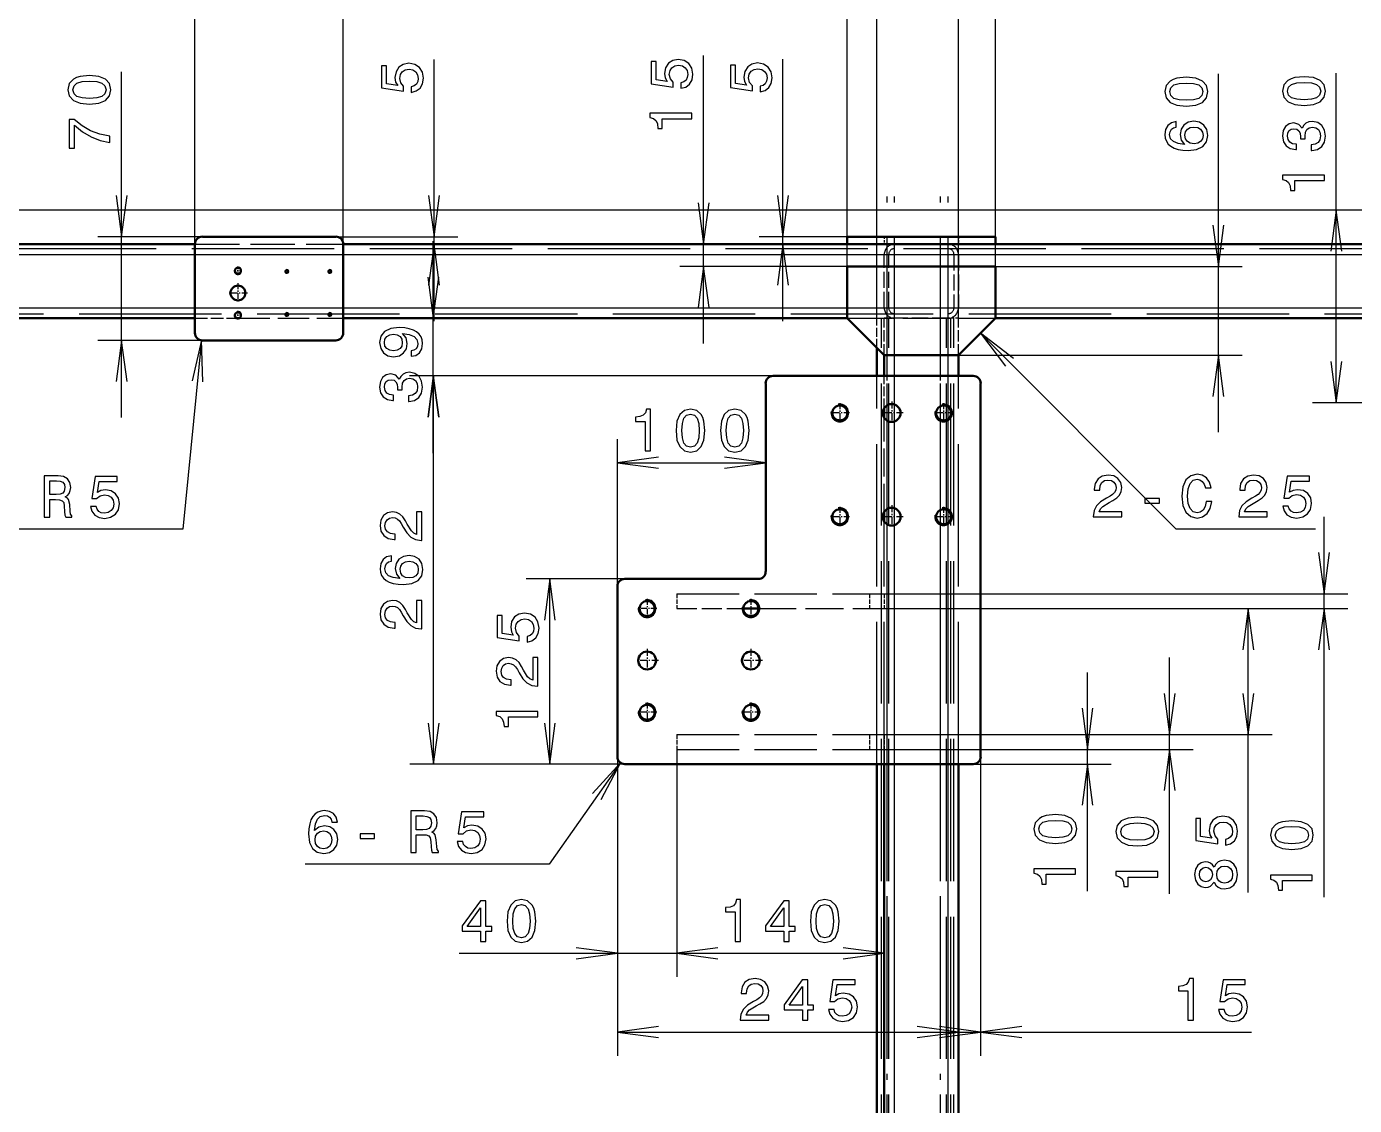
# Model space of a CAD drawing. Extents: x 0 to 1189, y 0 to 841.
# Drawn here: x 325.8 to 437.8, y 630.6 to 721.6 of the extents above; entities that cross this region are included whole.
import ezdxf

# ---------------------------------------------------------------- set-up
doc = ezdxf.new("R2010")
doc.units = 0
doc.linetypes.add('DASHDOT', pattern=[18.5, 12, -3, 0.5, -3])
doc.linetypes.add('DASHED', pattern=[15, 12, -3])

msp = doc.modelspace()

# ---------------------------------------------------------------- linework, layer by layer
at = {"color": 7, "lineweight": 25}
for p, q in [((340.04, 703.22), (340.04, 735)), ((352.54, 703.22), (352.54, 735)), ((352.54, 703.22), (352.54, 735)), ((395.04, 701.34), (395.04, 735)), ((397.54, 696.97), (397.54, 735)), ((404.42, 696.97), (404.42, 735.12)), ((407.54, 701.34), (407.54, 735)), ((360.21, 696.72), (360.21, 718.79)), ((382.93, 694.84), (382.93, 719.13)), ((389.62, 696.72), (389.62, 718.83)), ((333.86, 688.59), (333.86, 717.76)), ((436.27, 689.84), (436.27, 717.65)), ((426.34, 687.34), (426.34, 717.59)), ((449.42, 706.09), (80.84, 706.09)), ((449.42, 706.09), (434.27, 706.09)), ((340.67, 703.84), (331.86, 703.84)), ((351.92, 703.84), (362.21, 703.84)), ((360.14, 685.59), (360.14, 703.47)), ((395.04, 703.84), (387.62, 703.84)), ((395.04, 703.22), (387.62, 703.22)), ((324.42, 702.34), (340.04, 702.34)), ((352.54, 702.34), (448.79, 702.34)), ((395.04, 701.34), (380.93, 701.34)), ((407.54, 701.34), (428.34, 701.34)), ((324.42, 697.84), (340.04, 697.84)), ((352.54, 697.84), (395.04, 697.84)), ((407.54, 697.84), (448.79, 697.84)), ((406.27, 695.7), (422.76, 679.21)), ((340.67, 695.09), (331.86, 695.09)), ((340.61, 695.1), (339.02, 679.18)), ((399.04, 692.09), (399.04, 693.84)), ((403.54, 692.09), (403.54, 693.84)), ((404.42, 693.84), (428.34, 693.84)), ((388.79, 692.09), (358.14, 692.09)), ((388.79, 692.09), (358.17, 692.09)), ((360.17, 659.34), (360.17, 692.09)), ((399.04, 688.26), (399.04, 689.68)), ((449.42, 689.84), (434.27, 689.84)), ((403.54, 688.46), (403.54, 689.48)), ((375.67, 674.34), (375.67, 686.77)), ((375.67, 684.77), (388.17, 684.77)), ((399.04, 679.51), (399.04, 680.93)), ((403.54, 679.71), (403.54, 680.73)), ((435.24, 648.11), (435.24, 680.22)), ((339.02, 679.18), (318.42, 679.18)), ((422.76, 679.21), (434.53, 679.21)), ((376.29, 674.97), (367.96, 674.97)), ((369.96, 659.34), (369.96, 674.97)), ((398.17, 673.72), (437.24, 673.72)), ((398.17, 672.47), (430.86, 672.47)), ((398.17, 672.47), (437.24, 672.47)), ((428.86, 648.51), (428.86, 672.47)), ((422.22, 648.4), (422.22, 668.34)), ((415.3, 648.62), (415.3, 667.09)), ((398.17, 661.84), (424.22, 661.84)), ((398.17, 661.84), (430.86, 661.84)), ((380.67, 660.59), (380.67, 641.39)), ((380.67, 660.59), (380.67, 641.39)), ((398.17, 660.59), (398.17, 641.39)), ((398.17, 660.59), (417.3, 660.59)), ((398.17, 660.59), (424.22, 660.59)), ((375.93, 659.46), (369.92, 650.9)), ((375.67, 659.97), (375.67, 634.74)), ((375.67, 659.97), (375.67, 641.39)), ((406.29, 659.97), (406.29, 634.74)), ((406.29, 659.97), (406.29, 634.74)), ((376.29, 659.34), (358.17, 659.34)), ((376.29, 659.34), (367.96, 659.34)), ((399.04, 600.34), (399.04, 659.34)), ((403.54, 600.34), (403.54, 659.34)), ((405.67, 659.34), (417.3, 659.34)), ((369.92, 650.9), (349.33, 650.9)), ((362.32, 643.39), (387.17, 643.39)), ((380.67, 643.39), (398.17, 643.39)), ((375.67, 636.74), (406.29, 636.74)), ((397.92, 636.74), (429.12, 636.74))]:
    msp.add_line(p, q, dxfattribs=at)
at = {"color": 7, "linetype": 'DASHDOT', "lineweight": 25}
for p, q in [((398.42, 562.22), (398.42, 709.22)), ((399.04, 562.22), (399.04, 709.22)), ((402.92, 562.22), (402.92, 709.22)), ((403.54, 562.22), (403.54, 709.22)), ((132.92, 702.34), (810.92, 702.34)), ((139.37, 697.84), (804.47, 697.84))]:
    msp.add_line(p, q, dxfattribs=at)
at = {"color": 7, "lineweight": 50}
for p, q in [((324.42, 703.22), (340.04, 703.22)), ((340.04, 703.22), (340.04, 695.72)), ((351.92, 703.84), (340.67, 703.84)), ((352.54, 703.22), (448.79, 703.22)), ((352.54, 695.72), (352.54, 703.22)), ((395.04, 703.84), (395.04, 703.22)), ((407.54, 703.84), (395.04, 703.84)), ((407.54, 703.22), (395.04, 703.22)), ((407.54, 703.84), (407.54, 703.22)), ((407.54, 701.34), (395.04, 701.34)), ((395.04, 701.34), (395.04, 696.97)), ((407.54, 696.97), (407.54, 701.34)), ((324.42, 696.97), (340.04, 696.97)), ((343.6, 696.97), (343.73, 696.97)), ((352.54, 696.97), (395.04, 696.97)), ((395.04, 696.97), (398.17, 693.84)), ((404.42, 693.84), (407.54, 696.97)), ((407.54, 696.97), (448.79, 696.97)), ((340.67, 695.09), (351.92, 695.09)), ((397.54, 692.09), (397.54, 694.47)), ((398.17, 692.09), (398.17, 693.84)), ((398.17, 693.84), (404.42, 693.84)), ((404.42, 692.09), (404.42, 693.84)), ((405.67, 692.09), (388.79, 692.09)), ((388.17, 691.47), (388.17, 675.59)), ((406.29, 659.97), (406.29, 691.47)), ((398.17, 688.55), (398.17, 689.38)), ((398.17, 679.8), (398.17, 680.63)), ((375.67, 674.34), (375.67, 659.97)), ((387.54, 674.97), (376.29, 674.97)), ((386.29, 672.47), (387.55, 672.47)), ((376.29, 659.34), (405.67, 659.34)), ((397.54, 600.34), (397.54, 659.34)), ((398.17, 600.34), (398.17, 659.34)), ((404.42, 600.34), (404.42, 659.34))]:
    msp.add_line(p, q, dxfattribs=at)
at = {"color": 7, "linetype": 'DASHED', "lineweight": 25, "ltscale": 0.3125}
for p, q in [((340.04, 703.22), (352.54, 703.22)), ((340.04, 702.34), (352.54, 702.34)), ((340.04, 697.84), (352.54, 697.84)), ((395.04, 697.84), (407.54, 697.84)), ((395.04, 696.97), (407.54, 696.97))]:
    msp.add_line(p, q, dxfattribs=at)
at = {"color": 7, "linetype": 'DASHED', "lineweight": 25, "ltscale": 0.015625}
for p, q in [((398.17, 703.84), (398.17, 703.22)), ((398.17, 703.84), (398.17, 703.22)), ((404.42, 703.84), (404.42, 703.22)), ((404.42, 703.84), (404.42, 703.22))]:
    msp.add_line(p, q, dxfattribs=at)
at = {"color": 7, "linetype": 'DASHED', "lineweight": 25}
for p, q in [((189.79, 702.84), (754.04, 702.84)), ((190.29, 702.34), (753.54, 702.34)), ((190.29, 702.34), (753.54, 702.34)), ((190.29, 702.34), (753.54, 702.34)), ((194.79, 697.84), (749.04, 697.84)), ((194.79, 697.84), (749.04, 697.84)), ((194.79, 697.84), (749.04, 697.84)), ((195.29, 697.34), (748.54, 697.34)), ((397.92, 574.47), (397.92, 696.97)), ((398.42, 574.47), (398.42, 696.97)), ((398.42, 574.47), (398.42, 696.97)), ((398.42, 574.47), (398.42, 696.97)), ((398.42, 574.47), (398.42, 696.97)), ((398.54, 574.47), (398.54, 696.97)), ((399.04, 574.47), (399.04, 696.97)), ((399.04, 574.47), (399.04, 696.97)), ((399.04, 574.47), (399.04, 696.97)), ((402.92, 574.47), (402.92, 696.97)), ((402.92, 574.47), (402.92, 696.97)), ((402.92, 574.47), (402.92, 696.97)), ((402.92, 574.47), (402.92, 696.97)), ((403.42, 574.47), (403.42, 696.97)), ((403.54, 574.47), (403.54, 696.97)), ((403.54, 574.47), (403.54, 696.97)), ((403.54, 574.47), (403.54, 696.97)), ((403.79, 574.47), (403.79, 696.97)), ((404.04, 574.47), (404.04, 696.97)), ((397.54, 659.34), (397.54, 692.09)), ((404.42, 659.34), (404.42, 692.09)), ((398.17, 659.34), (398.17, 679.8)), ((403.54, 659.34), (403.54, 679.71)), ((399.04, 659.34), (399.04, 679.51))]:
    msp.add_line(p, q, dxfattribs=at)
at = {"color": 7, "linetype": 'DASHED', "lineweight": 25, "ltscale": 0.1125}
for p, q in [((398.17, 697.84), (398.17, 702.34)), ((398.54, 697.84), (398.54, 702.34)), ((404.04, 702.34), (404.04, 697.84)), ((404.42, 702.34), (404.42, 697.84)), ((403.54, 696.97), (399.04, 696.97))]:
    msp.add_line(p, q, dxfattribs=at)
at = {"color": 7, "linetype": 'DASHDOT', "lineweight": 25, "ltscale": 0.016794}
for p, q in [((344, 700.97), (343.33, 700.97)), ((343.67, 701.31), (343.67, 700.63)), ((343.67, 697.56), (343.67, 696.88)), ((344, 697.22), (343.33, 697.22))]:
    msp.add_line(p, q, dxfattribs=at)
at = {"color": 7, "linetype": 'DASHDOT', "lineweight": 25, "ltscale": 0.008179}
for p, q in [((347.96, 700.91), (347.63, 700.91)), ((347.79, 701.07), (347.79, 700.74)), ((351.58, 700.91), (351.25, 700.91)), ((351.42, 701.07), (351.42, 700.74)), ((347.96, 697.28), (347.63, 697.28)), ((347.79, 697.45), (347.79, 697.12)), ((351.58, 697.28), (351.25, 697.28)), ((351.42, 697.45), (351.42, 697.12))]:
    msp.add_line(p, q, dxfattribs=at)
at = {"color": 7, "linetype": 'DASHDOT', "lineweight": 25, "ltscale": 0.040625}
for p, q in [((343.67, 699.91), (343.67, 698.28)), ((344.48, 699.09), (342.86, 699.09))]:
    msp.add_line(p, q, dxfattribs=at)
at = {"color": 7, "linetype": 'DASHED', "lineweight": 25, "ltscale": 0.088994}
msp.add_line((340.04, 696.97), (343.6, 696.97), dxfattribs=at)
at = {"color": 7, "linetype": 'DASHED', "lineweight": 25, "ltscale": 0.220244}
msp.add_line((343.73, 696.97), (352.54, 696.97), dxfattribs=at)
at = {"color": 7, "linetype": 'DASHED', "lineweight": 25, "ltscale": 0.062502}
msp.add_line((397.54, 694.47), (397.54, 696.97), dxfattribs=at)
at = {"color": 7, "linetype": 'DASHED', "lineweight": 25, "ltscale": 0.078125}
for p, q in [((398.17, 693.84), (398.17, 696.97)), ((399.04, 693.84), (399.04, 696.97)), ((403.54, 693.84), (403.54, 696.97)), ((404.42, 693.84), (404.42, 696.97))]:
    msp.add_line(p, q, dxfattribs=at)
at = {"color": 7, "linetype": 'DASHED', "lineweight": 25, "ltscale": 0.021875}
for p, q in [((399.04, 696.97), (398.17, 696.97)), ((404.42, 696.97), (403.54, 696.97))]:
    msp.add_line(p, q, dxfattribs=at)
at = {"color": 7, "linetype": 'DASHED', "lineweight": 25, "ltscale": 0.067761}
msp.add_line((398.17, 689.38), (398.17, 692.09), dxfattribs=at)
at = {"color": 7, "linetype": 'DASHED', "lineweight": 25, "ltscale": 0.060448}
msp.add_line((399.04, 689.68), (399.04, 692.09), dxfattribs=at)
at = {"color": 7, "linetype": 'DASHED', "lineweight": 25, "ltscale": 0.065419}
msp.add_line((403.54, 689.48), (403.54, 692.09), dxfattribs=at)
at = {"color": 7, "linetype": 'DASHDOT', "lineweight": 25, "ltscale": 0.041055}
for p, q in [((394.42, 689.79), (394.42, 688.15)), ((403.17, 689.79), (403.17, 688.15)), ((395.24, 688.97), (393.6, 688.97)), ((403.99, 688.97), (402.35, 688.97)), ((394.42, 681.04), (394.42, 679.4)), ((403.17, 681.04), (403.17, 679.4)), ((395.24, 680.22), (393.6, 680.22)), ((403.99, 680.22), (402.35, 680.22)), ((378.17, 673.29), (378.17, 671.65)), ((386.92, 673.29), (386.92, 671.65)), ((378.99, 672.47), (377.35, 672.47)), ((387.74, 672.47), (386.1, 672.47)), ((378.17, 664.54), (378.17, 662.9)), ((386.92, 664.54), (386.92, 662.9)), ((378.99, 663.72), (377.35, 663.72)), ((387.74, 663.72), (386.1, 663.72))]:
    msp.add_line(p, q, dxfattribs=at)
at = {"color": 7, "linetype": 'DASHDOT', "lineweight": 25, "ltscale": 0.048749}
for p, q in [((398.79, 689.94), (398.79, 687.99)), ((399.77, 688.97), (397.82, 688.97)), ((398.79, 681.19), (398.79, 679.24)), ((399.77, 680.22), (397.82, 680.22)), ((378.17, 669.07), (378.17, 667.12)), ((386.92, 669.07), (386.92, 667.12)), ((379.14, 668.09), (377.19, 668.09)), ((387.89, 668.09), (385.94, 668.09))]:
    msp.add_line(p, q, dxfattribs=at)
at = {"color": 7, "linetype": 'DASHED', "lineweight": 25, "ltscale": 0.198022}
msp.add_line((398.17, 680.63), (398.17, 688.55), dxfattribs=at)
at = {"color": 7, "linetype": 'DASHED', "lineweight": 25, "ltscale": 0.183394}
msp.add_line((399.04, 680.93), (399.04, 688.26), dxfattribs=at)
at = {"color": 7, "linetype": 'DASHED', "lineweight": 25, "ltscale": 0.193336}
msp.add_line((403.54, 680.73), (403.54, 688.46), dxfattribs=at)
at = {"color": 7, "linetype": 'DASHED', "lineweight": 25, "ltscale": 0.03125}
for p, q in [((380.67, 673.72), (380.67, 672.47)), ((396.92, 673.72), (396.92, 672.47)), ((398.17, 673.72), (398.17, 672.47)), ((380.67, 661.84), (380.67, 660.59)), ((396.92, 661.84), (396.92, 660.59)), ((398.17, 661.84), (398.17, 660.59))]:
    msp.add_line(p, q, dxfattribs=at)
at = {"color": 7, "linetype": 'DASHED', "lineweight": 25, "ltscale": 0.4375}
for p, q in [((380.67, 673.72), (398.17, 673.72)), ((380.67, 661.84), (398.17, 661.84)), ((380.67, 660.59), (398.17, 660.59))]:
    msp.add_line(p, q, dxfattribs=at)
at = {"color": 7, "linetype": 'DASHED', "lineweight": 25, "ltscale": 0.140459}
msp.add_line((380.67, 672.47), (386.29, 672.47), dxfattribs=at)
at = {"color": 7, "linetype": 'DASHED', "lineweight": 25, "ltscale": 0.265459}
msp.add_line((387.55, 672.47), (398.17, 672.47), dxfattribs=at)
at = {"color": 7, "lineweight": 25}
for points in [[(381.02, 716.36), (381.43, 716.47), (381.75, 716.72), (381.96, 717.08), (382.03, 717.55), (381.94, 718.06), (381.69, 718.46), (381.3, 718.71), (380.8, 718.8), (380.33, 718.72), (379.96, 718.48), (379.72, 718.1), (379.64, 717.61), (379.7, 717.23), (379.86, 716.94), (378.92, 717.08), (378.92, 718.61), (378.51, 718.61), (378.51, 716.74), (380.36, 716.46), (380.36, 716.87), (380.13, 717.16), (380.04, 717.53), (380.1, 717.86), (380.26, 718.1), (380.5, 718.26), (380.82, 718.32), (381.14, 718.26), (381.39, 718.1), (381.54, 717.85), (381.6, 717.53), (381.56, 717.27), (381.45, 717.06), (381.27, 716.91), (381.02, 716.83)], [(358.29, 716.02), (358.71, 716.14), (359.03, 716.38), (359.23, 716.75), (359.31, 717.21), (359.22, 717.72), (358.97, 718.12), (358.58, 718.37), (358.07, 718.47), (357.6, 718.38), (357.23, 718.14), (357, 717.76), (356.91, 717.27), (356.97, 716.89), (357.14, 716.6), (356.2, 716.74), (356.2, 718.27), (355.78, 718.27), (355.78, 716.4), (357.64, 716.13), (357.64, 716.53), (357.4, 716.82), (357.32, 717.19), (357.37, 717.52), (357.53, 717.76), (357.78, 717.92), (358.1, 717.98), (358.41, 717.92), (358.66, 717.76), (358.82, 717.51), (358.87, 717.19), (358.84, 716.93), (358.72, 716.72), (358.54, 716.57), (358.29, 716.49)], [(387.71, 716.06), (388.12, 716.17), (388.44, 716.42), (388.64, 716.78), (388.72, 717.24), (388.63, 717.75), (388.38, 718.15), (387.99, 718.4), (387.48, 718.5), (387.01, 718.41), (386.65, 718.17), (386.41, 717.79), (386.32, 717.3), (386.38, 716.93), (386.55, 716.63), (385.61, 716.77), (385.61, 718.31), (385.19, 718.31), (385.19, 716.44), (387.05, 716.16), (387.05, 716.56), (386.81, 716.86), (386.73, 717.23), (386.78, 717.55), (386.94, 717.8), (387.19, 717.95), (387.51, 718.01), (387.83, 717.95), (388.07, 717.79), (388.23, 717.55), (388.29, 717.23), (388.25, 716.96), (388.13, 716.75), (387.95, 716.6), (387.71, 716.53)], [(331.15, 715.02), (331.95, 715.1), (332.51, 715.34), (332.85, 715.72), (332.96, 716.24), (332.85, 716.76), (332.51, 717.14), (331.95, 717.37), (331.15, 717.45), (330.37, 717.37), (330.05, 717.27), (329.8, 717.14), (329.45, 716.76), (329.34, 716.24), (329.45, 715.72), (329.8, 715.34), (330.37, 715.1)], [(331.15, 715.51), (330.54, 715.55), (330.1, 715.68), (329.85, 715.9), (329.76, 716.24), (329.85, 716.57), (330.1, 716.8), (330.54, 716.93), (331.15, 716.97), (331.77, 716.93), (332.21, 716.8), (332.46, 716.57), (332.55, 716.24), (332.46, 715.9), (332.21, 715.68), (331.77, 715.55)], [(423.63, 714.86), (424.42, 714.94), (424.99, 715.17), (425.33, 715.55), (425.44, 716.08), (425.33, 716.6), (424.99, 716.97), (424.42, 717.21), (423.63, 717.29), (422.84, 717.21), (422.53, 717.11), (422.27, 716.97), (421.93, 716.6), (421.81, 716.08), (421.93, 715.55), (422.28, 715.17), (422.84, 714.94)], [(423.63, 715.35), (423.02, 715.39), (422.58, 715.51), (422.32, 715.74), (422.23, 716.08), (422.32, 716.41), (422.58, 716.64), (423.02, 716.76), (423.63, 716.8), (424.25, 716.76), (424.68, 716.64), (424.94, 716.41), (425.03, 716.08), (424.94, 715.74), (424.68, 715.51), (424.25, 715.39)], [(433.56, 714.91), (434.35, 714.99), (434.92, 715.23), (435.26, 715.6), (435.37, 716.13), (435.26, 716.65), (434.92, 717.03), (434.35, 717.26), (433.56, 717.34), (432.77, 717.26), (432.46, 717.16), (432.2, 717.03), (431.86, 716.65), (431.75, 716.13), (431.86, 715.6), (432.21, 715.23), (432.77, 714.99)], [(433.56, 715.4), (432.95, 715.44), (432.51, 715.56), (432.26, 715.79), (432.16, 716.13), (432.26, 716.46), (432.51, 716.69), (432.95, 716.82), (433.56, 716.86), (434.18, 716.82), (434.62, 716.69), (434.87, 716.46), (434.96, 716.13), (434.87, 715.79), (434.62, 715.56), (434.18, 715.44)], [(332.86, 711.8), (332.86, 712.31), (332.03, 712.48), (331.25, 712.77), (330.53, 713.19), (329.86, 713.72), (329.44, 713.72), (329.44, 711.32), (329.9, 711.32), (329.9, 713.24), (330.58, 712.69), (331.29, 712.27), (332.05, 711.97)], [(381.93, 713.79), (381.93, 714.25), (378.41, 714.25), (378.41, 713.9), (378.71, 713.81), (378.92, 713.63), (379.04, 713.35), (379.08, 712.97), (379.44, 712.97), (379.44, 713.79)], [(422.78, 713.55), (422.37, 713.46), (422.07, 713.23), (421.88, 712.89), (421.81, 712.45), (421.85, 712.15), (421.95, 711.89), (422.1, 711.66), (422.32, 711.47), (422.6, 711.32), (422.94, 711.21), (423.34, 711.14), (423.79, 711.12), (424.5, 711.2), (425.02, 711.45), (425.33, 711.85), (425.44, 712.39), (425.35, 712.88), (425.11, 713.25), (424.74, 713.5), (424.27, 713.58), (423.79, 713.5), (423.42, 713.26), (423.19, 712.91), (423.11, 712.46), (423.21, 711.98), (423.49, 711.62), (422.94, 711.7), (422.54, 711.86), (422.3, 712.11), (422.22, 712.45), (422.26, 712.7), (422.37, 712.9), (422.55, 713.02), (422.78, 713.09)], [(434.17, 711.12), (434.21, 711.12), (434.69, 711.2), (435.05, 711.44), (435.29, 711.81), (435.37, 712.31), (435.29, 712.83), (435.06, 713.23), (434.71, 713.48), (434.26, 713.57), (433.96, 713.53), (433.72, 713.42), (433.53, 713.24), (433.39, 712.99), (433.12, 713.32), (432.69, 713.44), (432.3, 713.36), (432, 713.14), (431.81, 712.79), (431.75, 712.31), (431.83, 711.85), (432.05, 711.51), (432.4, 711.28), (432.87, 711.2), (432.91, 711.2), (432.91, 711.65), (432.58, 711.69), (432.35, 711.82), (432.21, 712.04), (432.16, 712.33), (432.2, 712.6), (432.31, 712.79), (432.48, 712.9), (432.71, 712.95), (432.96, 712.9), (433.12, 712.78), (433.22, 712.57), (433.25, 712.28), (433.25, 712.09), (433.65, 712.09), (433.64, 712.33), (433.68, 712.65), (433.8, 712.89), (434, 713.03), (434.26, 713.08), (434.55, 713.02), (434.77, 712.88), (434.9, 712.65), (434.95, 712.34), (434.9, 712.02), (434.75, 711.79), (434.5, 711.64), (434.17, 711.59)], [(424.27, 713.09), (424.59, 713.04), (424.83, 712.9), (424.99, 712.67), (425.04, 712.39), (424.99, 712.09), (424.84, 711.86), (424.59, 711.72), (424.28, 711.67), (423.96, 711.72), (423.73, 711.86), (423.57, 712.09), (423.52, 712.41), (423.57, 712.68), (423.72, 712.9), (423.96, 713.04)], [(435.27, 708.57), (435.27, 709.03), (431.75, 709.03), (431.75, 708.68), (432.05, 708.59), (432.26, 708.41), (432.38, 708.13), (432.42, 707.75), (432.78, 707.75), (432.78, 708.57)], [(358.28, 693.75), (358.67, 693.82), (358.98, 694.04), (359.17, 694.38), (359.24, 694.84), (359.21, 695.13), (359.12, 695.4), (358.96, 695.63), (358.74, 695.82), (358.46, 695.97), (358.12, 696.08), (357.73, 696.15), (357.27, 696.17), (356.56, 696.09), (356.04, 695.84), (355.73, 695.45), (355.62, 694.91), (355.71, 694.41), (355.95, 694.04), (356.32, 693.8), (356.79, 693.72), (357.28, 693.8), (357.64, 694.04), (357.88, 694.39), (357.95, 694.84), (357.86, 695.31), (357.56, 695.67), (358.12, 695.59), (358.52, 695.43), (358.76, 695.18), (358.84, 694.84), (358.8, 694.58), (358.69, 694.39), (358.51, 694.26), (358.28, 694.21)], [(356.79, 694.21), (356.47, 694.26), (356.23, 694.4), (356.07, 694.62), (356.02, 694.91), (356.07, 695.21), (356.23, 695.43), (356.47, 695.57), (356.78, 695.63), (357.1, 695.57), (357.34, 695.43), (357.48, 695.2), (357.53, 694.89), (357.48, 694.62), (357.34, 694.4), (357.11, 694.26)], [(358.04, 689.95), (358.08, 689.95), (358.56, 690.03), (358.93, 690.27), (359.16, 690.64), (359.24, 691.14), (359.16, 691.66), (358.94, 692.05), (358.58, 692.31), (358.13, 692.4), (357.83, 692.36), (357.59, 692.25), (357.4, 692.06), (357.27, 691.82), (356.99, 692.15), (356.56, 692.27), (356.17, 692.19), (355.87, 691.97), (355.68, 691.62), (355.62, 691.14), (355.7, 690.68), (355.92, 690.33), (356.27, 690.11), (356.74, 690.03), (356.78, 690.03), (356.78, 690.48), (356.45, 690.52), (356.22, 690.65), (356.08, 690.86), (356.03, 691.16), (356.07, 691.42), (356.18, 691.62), (356.35, 691.73), (356.58, 691.78), (356.83, 691.73), (356.99, 691.61), (357.1, 691.4), (357.13, 691.11), (357.12, 690.91), (357.52, 690.91), (357.51, 691.16), (357.55, 691.48), (357.68, 691.72), (357.87, 691.86), (358.13, 691.91), (358.42, 691.85), (358.64, 691.71), (358.77, 691.47), (358.82, 691.17), (358.77, 690.85), (358.62, 690.62), (358.38, 690.47), (358.04, 690.42)], [(378.01, 685.77), (378.46, 685.77), (378.46, 689.3), (378.12, 689.3), (378.03, 688.99), (377.85, 688.78), (377.57, 688.66), (377.19, 688.62), (377.19, 688.26), (378.01, 688.26)], [(380.62, 687.48), (380.69, 686.69), (380.93, 686.13), (381.31, 685.78), (381.83, 685.67), (382.35, 685.78), (382.73, 686.13), (382.96, 686.69), (383.04, 687.48), (382.96, 688.27), (382.87, 688.58), (382.73, 688.84), (382.35, 689.18), (381.83, 689.3), (381.31, 689.18), (380.93, 688.83), (380.69, 688.27)], [(381.1, 687.48), (381.14, 688.09), (381.27, 688.53), (381.49, 688.79), (381.83, 688.88), (382.16, 688.79), (382.39, 688.53), (382.52, 688.09), (382.56, 687.48), (382.52, 686.87), (382.39, 686.43), (382.16, 686.17), (381.83, 686.09), (381.49, 686.17), (381.27, 686.43), (381.14, 686.87)], [(384.35, 687.48), (384.43, 686.69), (384.67, 686.13), (385.04, 685.78), (385.57, 685.67), (386.09, 685.78), (386.47, 686.13), (386.7, 686.69), (386.78, 687.48), (386.7, 688.27), (386.6, 688.58), (386.47, 688.84), (386.09, 689.18), (385.57, 689.3), (385.04, 689.18), (384.67, 688.83), (384.43, 688.27)], [(384.84, 687.48), (384.88, 688.09), (385, 688.53), (385.23, 688.79), (385.57, 688.88), (385.9, 688.79), (386.13, 688.53), (386.25, 688.09), (386.29, 687.48), (386.25, 686.87), (386.13, 686.43), (385.9, 686.17), (385.57, 686.09), (385.23, 686.17), (385, 686.43), (384.88, 686.87)], [(327.34, 680.18), (327.81, 680.18), (327.81, 681.66), (328.29, 681.66), (328.64, 681.64), (328.86, 681.57), (328.98, 681.41), (329.03, 681.11), (329.06, 680.66), (329.09, 680.36), (329.15, 680.18), (329.68, 680.18), (329.68, 680.28), (329.56, 680.42), (329.52, 680.68), (329.49, 681.25), (329.4, 681.66), (329.29, 681.79), (329.11, 681.89), (329.31, 682.02), (329.45, 682.19), (329.54, 682.42), (329.57, 682.68), (329.5, 683.11), (329.3, 683.42), (328.96, 683.62), (328.51, 683.68), (327.34, 683.68)], [(328.38, 683.25), (328.69, 683.22), (328.9, 683.13), (329.04, 682.95), (329.09, 682.67), (329.03, 682.38), (328.9, 682.2), (328.67, 682.11), (328.35, 682.09), (327.81, 682.09), (327.81, 683.25)], [(331.25, 681.09), (331.36, 680.68), (331.61, 680.36), (331.97, 680.16), (332.44, 680.08), (332.94, 680.17), (333.34, 680.42), (333.6, 680.81), (333.69, 681.32), (333.61, 681.78), (333.36, 682.15), (332.99, 682.39), (332.5, 682.48), (332.12, 682.42), (331.83, 682.25), (331.97, 683.19), (333.5, 683.19), (333.5, 683.61), (331.63, 683.61), (331.35, 681.75), (331.75, 681.75), (332.05, 681.99), (332.42, 682.07), (332.74, 682.02), (332.99, 681.86), (333.15, 681.61), (333.2, 681.29), (333.15, 680.97), (332.99, 680.73), (332.74, 680.57), (332.42, 680.51), (332.15, 680.55), (331.95, 680.67), (331.79, 680.85), (331.72, 681.09)], [(415.79, 680.21), (418.19, 680.21), (418.19, 680.64), (416.29, 680.64), (416.4, 680.88), (416.58, 681.08), (417.14, 681.43), (417.44, 681.58), (417.77, 681.8), (418.01, 682.05), (418.14, 682.35), (418.19, 682.69), (418.11, 683.11), (417.87, 683.45), (417.51, 683.66), (417.04, 683.73), (416.55, 683.65), (416.19, 683.41), (415.95, 683.03), (415.87, 682.53), (415.87, 682.46), (416.33, 682.46), (416.33, 682.5), (416.37, 682.85), (416.51, 683.1), (416.73, 683.26), (417.01, 683.31), (417.31, 683.26), (417.52, 683.14), (417.66, 682.94), (417.71, 682.69), (417.68, 682.46), (417.58, 682.27), (417.42, 682.09), (417.2, 681.94), (416.9, 681.78), (416.41, 681.47), (416.06, 681.14), (415.85, 680.73), (415.79, 680.22)], [(425.31, 681.51), (425.21, 681.09), (425.04, 680.78), (424.81, 680.6), (424.54, 680.54), (424.21, 680.63), (423.95, 680.9), (423.78, 681.34), (423.72, 681.96), (423.78, 682.57), (423.95, 683.02), (424.2, 683.29), (424.54, 683.39), (424.78, 683.33), (424.98, 683.19), (425.15, 682.97), (425.26, 682.65), (425.74, 682.65), (425.58, 683.13), (425.32, 683.5), (424.96, 683.72), (424.54, 683.8), (424, 683.68), (423.59, 683.32), (423.33, 682.74), (423.24, 681.96), (423.33, 681.17), (423.59, 680.59), (424, 680.23), (424.54, 680.11), (425, 680.21), (425.38, 680.48), (425.65, 680.91), (425.79, 681.51)], [(428.05, 680.21), (430.45, 680.21), (430.45, 680.64), (428.55, 680.64), (428.66, 680.88), (428.84, 681.08), (429.4, 681.43), (429.69, 681.58), (430.03, 681.8), (430.26, 682.05), (430.4, 682.35), (430.45, 682.69), (430.37, 683.11), (430.13, 683.45), (429.76, 683.66), (429.3, 683.73), (428.81, 683.65), (428.44, 683.41), (428.21, 683.03), (428.13, 682.53), (428.13, 682.46), (428.58, 682.46), (428.58, 682.5), (428.63, 682.85), (428.77, 683.1), (428.98, 683.26), (429.27, 683.31), (429.56, 683.26), (429.78, 683.14), (429.92, 682.94), (429.97, 682.69), (429.94, 682.46), (429.84, 682.27), (429.68, 682.09), (429.46, 681.94), (429.16, 681.78), (428.67, 681.47), (428.32, 681.14), (428.11, 680.73), (428.05, 680.22)], [(431.76, 681.12), (431.87, 680.71), (432.12, 680.38), (432.48, 680.18), (432.95, 680.11), (433.46, 680.2), (433.85, 680.45), (434.11, 680.84), (434.2, 681.34), (434.12, 681.81), (433.87, 682.18), (433.5, 682.42), (433.01, 682.5), (432.63, 682.44), (432.34, 682.28), (432.48, 683.22), (434.01, 683.22), (434.01, 683.63), (432.14, 683.63), (431.86, 681.78), (432.27, 681.78), (432.56, 682.01), (432.93, 682.1), (433.25, 682.04), (433.5, 681.88), (433.66, 681.64), (433.71, 681.32), (433.66, 681), (433.5, 680.75), (433.25, 680.6), (432.93, 680.54), (432.66, 680.58), (432.46, 680.69), (432.31, 680.87), (432.23, 681.12)], [(420.14, 681.36), (421.36, 681.36), (421.36, 681.76), (420.14, 681.76)], [(359.17, 678.22), (359.17, 680.63), (358.74, 680.63), (358.74, 678.73), (358.5, 678.84), (358.31, 679.02), (357.95, 679.58), (357.8, 679.87), (357.58, 680.21), (357.33, 680.44), (357.03, 680.58), (356.69, 680.63), (356.27, 680.54), (355.94, 680.31), (355.72, 679.94), (355.65, 679.48), (355.73, 678.99), (355.97, 678.62), (356.35, 678.39), (356.85, 678.31), (356.92, 678.31), (356.92, 678.76), (356.88, 678.76), (356.54, 678.81), (356.28, 678.95), (356.12, 679.16), (356.07, 679.45), (356.12, 679.74), (356.24, 679.96), (356.44, 680.1), (356.69, 680.15), (356.92, 680.12), (357.12, 680.02), (357.29, 679.86), (357.44, 679.64), (357.6, 679.34), (357.91, 678.85), (358.25, 678.5), (358.65, 678.29), (359.16, 678.22)], [(356.62, 676.93), (356.21, 676.83), (355.91, 676.61), (355.71, 676.27), (355.65, 675.83), (355.68, 675.53), (355.78, 675.27), (355.94, 675.04), (356.16, 674.85), (356.43, 674.7), (356.77, 674.59), (357.17, 674.52), (357.62, 674.5), (358.34, 674.58), (358.86, 674.83), (359.17, 675.23), (359.27, 675.77), (359.18, 676.26), (358.95, 676.63), (358.57, 676.87), (358.1, 676.96), (357.62, 676.87), (357.25, 676.64), (357.02, 676.28), (356.94, 675.84), (357.04, 675.36), (357.33, 675), (356.77, 675.08), (356.37, 675.24), (356.14, 675.49), (356.06, 675.83), (356.1, 676.08), (356.2, 676.27), (356.38, 676.4), (356.62, 676.47)], [(358.1, 676.47), (358.42, 676.42), (358.66, 676.27), (358.83, 676.05), (358.88, 675.76), (358.83, 675.47), (358.67, 675.24), (358.43, 675.09), (358.11, 675.05), (357.8, 675.1), (357.56, 675.24), (357.41, 675.47), (357.35, 675.78), (357.41, 676.06), (357.55, 676.27), (357.79, 676.42)], [(359.17, 670.75), (359.17, 673.16), (358.74, 673.16), (358.74, 671.26), (358.5, 671.36), (358.31, 671.54), (357.95, 672.1), (357.8, 672.4), (357.58, 672.73), (357.33, 672.97), (357.03, 673.11), (356.69, 673.16), (356.27, 673.07), (355.94, 672.84), (355.72, 672.47), (355.65, 672), (355.73, 671.52), (355.97, 671.15), (356.35, 670.91), (356.85, 670.83), (356.92, 670.83), (356.92, 671.29), (356.88, 671.29), (356.54, 671.34), (356.28, 671.47), (356.12, 671.69), (356.07, 671.98), (356.12, 672.27), (356.24, 672.49), (356.44, 672.63), (356.69, 672.68), (356.92, 672.64), (357.12, 672.55), (357.29, 672.39), (357.44, 672.16), (357.6, 671.87), (357.91, 671.37), (358.25, 671.03), (358.65, 670.82), (359.16, 670.75)], [(368.05, 669.64), (368.46, 669.75), (368.79, 670), (368.99, 670.36), (369.06, 670.83), (368.97, 671.34), (368.73, 671.74), (368.33, 671.99), (367.83, 672.08), (367.36, 672), (366.99, 671.76), (366.75, 671.38), (366.67, 670.89), (366.73, 670.51), (366.89, 670.22), (365.95, 670.36), (365.95, 671.89), (365.54, 671.89), (365.54, 670.02), (367.39, 669.74), (367.39, 670.15), (367.16, 670.44), (367.07, 670.81), (367.13, 671.14), (367.29, 671.38), (367.54, 671.54), (367.85, 671.59), (368.17, 671.54), (368.42, 671.38), (368.57, 671.13), (368.63, 670.81), (368.59, 670.54), (368.48, 670.34), (368.3, 670.19), (368.05, 670.11)], [(368.96, 665.93), (368.96, 668.33), (368.53, 668.33), (368.53, 666.43), (368.29, 666.54), (368.09, 666.72), (367.74, 667.28), (367.59, 667.58), (367.37, 667.91), (367.12, 668.15), (366.82, 668.28), (366.48, 668.33), (366.06, 668.25), (365.72, 668.01), (365.51, 667.65), (365.44, 667.18), (365.52, 666.69), (365.76, 666.32), (366.14, 666.09), (366.64, 666.01), (366.71, 666.01), (366.71, 666.47), (366.67, 666.47), (366.32, 666.51), (366.07, 666.65), (365.91, 666.86), (365.86, 667.15), (365.91, 667.44), (366.03, 667.66), (366.23, 667.8), (366.48, 667.85), (366.71, 667.82), (366.9, 667.72), (367.08, 667.56), (367.23, 667.34), (367.39, 667.04), (367.7, 666.55), (368.03, 666.2), (368.44, 665.99), (368.95, 665.93)], [(368.96, 663.33), (368.96, 663.79), (365.44, 663.79), (365.44, 663.45), (365.74, 663.36), (365.95, 663.17), (366.07, 662.9), (366.11, 662.51), (366.47, 662.51), (366.47, 663.33)], [(352.06, 654.46), (351.96, 654.87), (351.74, 655.17), (351.39, 655.36), (350.95, 655.43), (350.65, 655.39), (350.4, 655.3), (350.17, 655.14), (349.98, 654.92), (349.83, 654.64), (349.72, 654.3), (349.64, 653.9), (349.62, 653.46), (349.71, 652.74), (349.95, 652.22), (350.35, 651.91), (350.9, 651.8), (351.38, 651.89), (351.76, 652.13), (352, 652.5), (352.09, 652.98), (352, 653.46), (351.77, 653.82), (351.41, 654.06), (350.97, 654.14), (350.49, 654.04), (350.13, 653.75), (350.2, 654.3), (350.37, 654.7), (350.61, 654.94), (350.96, 655.02), (351.21, 654.98), (351.4, 654.87), (351.53, 654.7), (351.59, 654.46)], [(358.24, 651.9), (358.71, 651.9), (358.71, 653.38), (359.19, 653.38), (359.54, 653.37), (359.77, 653.29), (359.89, 653.13), (359.94, 652.83), (359.96, 652.38), (359.99, 652.08), (360.05, 651.9), (360.58, 651.9), (360.58, 652), (360.47, 652.14), (360.43, 652.4), (360.39, 652.97), (360.31, 653.39), (360.19, 653.52), (360.01, 653.61), (360.21, 653.74), (360.35, 653.91), (360.44, 654.14), (360.47, 654.4), (360.4, 654.83), (360.2, 655.15), (359.87, 655.34), (359.41, 655.4), (358.24, 655.4)], [(359.28, 654.97), (359.59, 654.94), (359.81, 654.85), (359.94, 654.67), (359.99, 654.39), (359.94, 654.1), (359.8, 653.92), (359.57, 653.83), (359.25, 653.81), (358.71, 653.81), (358.71, 654.97)], [(362.15, 652.82), (362.26, 652.4), (362.51, 652.08), (362.87, 651.88), (363.34, 651.8), (363.85, 651.89), (364.25, 652.14), (364.5, 652.53), (364.59, 653.04), (364.51, 653.51), (364.27, 653.87), (363.89, 654.11), (363.4, 654.2), (363.02, 654.14), (362.73, 653.97), (362.87, 654.91), (364.4, 654.91), (364.4, 655.33), (362.53, 655.33), (362.25, 653.47), (362.66, 653.47), (362.95, 653.71), (363.32, 653.79), (363.65, 653.74), (363.89, 653.58), (364.05, 653.33), (364.1, 653.01), (364.05, 652.69), (363.89, 652.45), (363.64, 652.29), (363.32, 652.24), (363.06, 652.27), (362.85, 652.39), (362.7, 652.57), (362.62, 652.82)], [(412.59, 652.66), (413.38, 652.74), (413.95, 652.97), (414.29, 653.35), (414.4, 653.88), (414.29, 654.4), (413.95, 654.77), (413.38, 655.01), (412.59, 655.09), (411.81, 655.01), (411.49, 654.91), (411.24, 654.77), (410.89, 654.4), (410.78, 653.88), (410.89, 653.35), (411.24, 652.97), (411.81, 652.74)], [(426.94, 652.51), (427.36, 652.62), (427.68, 652.87), (427.88, 653.23), (427.96, 653.7), (427.87, 654.21), (427.62, 654.6), (427.23, 654.86), (426.72, 654.95), (426.25, 654.87), (425.88, 654.63), (425.65, 654.25), (425.56, 653.76), (425.62, 653.38), (425.79, 653.09), (424.84, 653.23), (424.84, 654.76), (424.43, 654.76), (424.43, 652.89), (426.29, 652.61), (426.29, 653.02), (426.05, 653.31), (425.96, 653.68), (426.02, 654), (426.18, 654.25), (426.43, 654.41), (426.75, 654.46), (427.06, 654.41), (427.31, 654.25), (427.47, 654), (427.52, 653.68), (427.49, 653.41), (427.37, 653.21), (427.19, 653.06), (426.94, 652.98)], [(412.59, 653.14), (411.98, 653.18), (411.54, 653.31), (411.29, 653.54), (411.2, 653.88), (411.29, 654.21), (411.54, 654.44), (411.98, 654.56), (412.59, 654.6), (413.21, 654.56), (413.65, 654.44), (413.9, 654.21), (413.99, 653.88), (413.9, 653.54), (413.65, 653.31), (413.21, 653.18)], [(419.51, 652.44), (420.3, 652.51), (420.87, 652.75), (421.21, 653.13), (421.32, 653.65), (421.21, 654.17), (420.87, 654.55), (420.3, 654.78), (419.51, 654.86), (418.72, 654.78), (418.41, 654.68), (418.15, 654.55), (417.81, 654.17), (417.69, 653.65), (417.81, 653.13), (418.16, 652.75), (418.72, 652.51)], [(419.51, 652.92), (418.9, 652.96), (418.46, 653.09), (418.2, 653.31), (418.11, 653.65), (418.2, 653.98), (418.46, 654.21), (418.9, 654.34), (419.51, 654.38), (420.13, 654.34), (420.56, 654.21), (420.82, 653.98), (420.91, 653.65), (420.82, 653.31), (420.56, 653.09), (420.13, 652.96)], [(432.53, 652.15), (433.32, 652.22), (433.89, 652.46), (434.23, 652.84), (434.34, 653.36), (434.23, 653.88), (433.89, 654.26), (433.32, 654.49), (432.53, 654.57), (431.74, 654.49), (431.43, 654.39), (431.17, 654.26), (430.83, 653.88), (430.72, 653.36), (430.83, 652.84), (431.18, 652.46), (431.74, 652.22)], [(432.53, 652.63), (431.92, 652.67), (431.48, 652.8), (431.23, 653.02), (431.13, 653.36), (431.23, 653.69), (431.48, 653.92), (431.92, 654.05), (432.53, 654.09), (433.15, 654.05), (433.59, 653.92), (433.84, 653.69), (433.93, 653.36), (433.84, 653.02), (433.59, 652.8), (433.15, 652.67)], [(351.6, 652.97), (351.54, 652.65), (351.4, 652.41), (351.17, 652.25), (350.89, 652.2), (350.59, 652.25), (350.37, 652.41), (350.22, 652.65), (350.17, 652.97), (350.22, 653.28), (350.37, 653.52), (350.6, 653.67), (350.91, 653.72), (351.18, 653.67), (351.4, 653.52), (351.54, 653.28)], [(353.97, 653.06), (355.19, 653.06), (355.19, 653.46), (353.97, 653.46)], [(414.3, 650.05), (414.3, 650.51), (410.78, 650.51), (410.78, 650.16), (411.08, 650.07), (411.29, 649.89), (411.41, 649.62), (411.45, 649.23), (411.81, 649.23), (411.81, 650.05)], [(425.97, 649.4), (426.11, 649.14), (426.31, 648.97), (426.55, 648.86), (426.85, 648.82), (427.3, 648.9), (427.65, 649.13), (427.87, 649.51), (427.96, 650.03), (427.87, 650.54), (427.65, 650.91), (427.3, 651.15), (426.85, 651.23), (426.55, 651.19), (426.31, 651.09), (426.11, 650.9), (425.97, 650.65), (425.85, 650.85), (425.68, 651), (425.48, 651.08), (425.23, 651.11), (424.88, 651.03), (424.59, 650.82), (424.4, 650.48), (424.33, 650.03), (424.4, 649.57), (424.59, 649.23), (424.88, 649.01), (425.23, 648.94), (425.48, 648.96), (425.68, 649.05)], [(425.27, 649.42), (425.05, 649.46), (424.88, 649.58), (424.77, 649.77), (424.73, 650.03), (424.77, 650.28), (424.88, 650.47), (425.05, 650.59), (425.27, 650.64), (425.5, 650.59), (425.68, 650.47), (425.79, 650.28), (425.83, 650.03), (425.79, 649.77), (425.68, 649.58), (425.5, 649.46)], [(426.84, 649.31), (426.57, 649.35), (426.37, 649.5), (426.24, 649.72), (426.2, 650.03), (426.24, 650.32), (426.37, 650.55), (426.57, 650.7), (426.84, 650.75), (427.13, 650.7), (427.35, 650.55), (427.49, 650.32), (427.53, 650.03), (427.49, 649.72), (427.35, 649.5), (427.13, 649.35)], [(421.22, 649.82), (421.22, 650.28), (417.69, 650.28), (417.69, 649.94), (418, 649.85), (418.21, 649.67), (418.33, 649.39), (418.37, 649.01), (418.73, 649.01), (418.73, 649.82)], [(434.24, 649.53), (434.24, 649.99), (430.72, 649.99), (430.72, 649.65), (431.02, 649.56), (431.23, 649.38), (431.35, 649.1), (431.39, 648.72), (431.75, 648.72), (431.75, 649.53)], [(364.11, 644.39), (364.57, 644.39), (364.57, 645.26), (365.07, 645.26), (365.07, 645.66), (364.57, 645.66), (364.57, 647.81), (364.11, 647.81), (362.57, 645.7), (362.57, 645.26), (364.11, 645.26)], [(363, 645.66), (364.11, 647.23), (364.11, 645.66)], [(366.36, 646.1), (366.43, 645.31), (366.67, 644.74), (367.05, 644.4), (367.57, 644.29), (368.09, 644.4), (368.47, 644.74), (368.7, 645.31), (368.78, 646.1), (368.7, 646.89), (368.61, 647.2), (368.47, 647.46), (368.09, 647.8), (367.57, 647.92), (367.05, 647.8), (366.67, 647.45), (366.43, 646.89)], [(366.84, 646.1), (366.88, 646.71), (367.01, 647.15), (367.23, 647.41), (367.57, 647.5), (367.9, 647.41), (368.13, 647.15), (368.26, 646.71), (368.3, 646.1), (368.26, 645.48), (368.13, 645.05), (367.9, 644.79), (367.57, 644.7), (367.23, 644.79), (367.01, 645.05), (366.88, 645.48)], [(385.59, 644.39), (386.05, 644.39), (386.05, 647.92), (385.71, 647.92), (385.62, 647.61), (385.44, 647.4), (385.16, 647.28), (384.77, 647.24), (384.77, 646.88), (385.59, 646.88)], [(389.7, 644.39), (390.15, 644.39), (390.15, 645.26), (390.65, 645.26), (390.65, 645.66), (390.15, 645.66), (390.15, 647.81), (389.69, 647.81), (388.16, 645.7), (388.16, 645.26), (389.7, 645.26)], [(388.58, 645.66), (389.7, 647.23), (389.7, 645.66)], [(391.94, 646.1), (392.01, 645.31), (392.25, 644.74), (392.63, 644.4), (393.15, 644.29), (393.67, 644.4), (394.05, 644.74), (394.28, 645.31), (394.36, 646.1), (394.28, 646.89), (394.19, 647.2), (394.05, 647.46), (393.67, 647.8), (393.15, 647.92), (392.63, 647.8), (392.25, 647.45), (392.01, 646.89)], [(392.42, 646.1), (392.46, 646.71), (392.59, 647.15), (392.82, 647.41), (393.15, 647.5), (393.49, 647.41), (393.71, 647.15), (393.84, 646.71), (393.88, 646.1), (393.84, 645.48), (393.71, 645.05), (393.49, 644.79), (393.15, 644.7), (392.82, 644.79), (392.59, 645.05), (392.46, 645.48)], [(386.01, 637.74), (388.42, 637.74), (388.42, 638.17), (386.52, 638.17), (386.62, 638.41), (386.81, 638.61), (387.37, 638.96), (387.66, 639.12), (388, 639.33), (388.23, 639.58), (388.37, 639.88), (388.42, 640.22), (388.33, 640.64), (388.1, 640.98), (387.73, 641.19), (387.27, 641.26), (386.78, 641.18), (386.41, 640.94), (386.18, 640.56), (386.1, 640.06), (386.1, 639.99), (386.55, 639.99), (386.55, 640.03), (386.6, 640.38), (386.74, 640.63), (386.95, 640.79), (387.24, 640.85), (387.53, 640.8), (387.75, 640.67), (387.89, 640.47), (387.94, 640.23), (387.91, 639.99), (387.81, 639.8), (387.65, 639.63), (387.43, 639.47), (387.13, 639.31), (386.63, 639), (386.29, 638.67), (386.08, 638.26), (386.01, 637.75)], [(391.26, 637.74), (391.71, 637.74), (391.71, 638.61), (392.21, 638.61), (392.21, 639.01), (391.71, 639.01), (391.71, 641.16), (391.25, 641.16), (389.72, 639.05), (389.72, 638.61), (391.26, 638.61)], [(390.14, 639.01), (391.26, 640.58), (391.26, 639.01)], [(393.47, 638.65), (393.58, 638.24), (393.82, 637.92), (394.19, 637.71), (394.65, 637.64), (395.16, 637.73), (395.56, 637.98), (395.81, 638.37), (395.91, 638.87), (395.82, 639.34), (395.58, 639.71), (395.2, 639.95), (394.71, 640.03), (394.33, 639.97), (394.04, 639.81), (394.18, 640.75), (395.72, 640.75), (395.72, 641.16), (393.84, 641.16), (393.57, 639.31), (393.97, 639.31), (394.26, 639.54), (394.64, 639.63), (394.96, 639.57), (395.21, 639.41), (395.36, 639.17), (395.42, 638.85), (395.36, 638.53), (395.2, 638.28), (394.95, 638.13), (394.64, 638.07), (394.37, 638.11), (394.16, 638.22), (394.01, 638.4), (393.94, 638.65)], [(423.77, 637.74), (424.23, 637.74), (424.23, 641.26), (423.89, 641.26), (423.8, 640.96), (423.62, 640.75), (423.34, 640.63), (422.96, 640.59), (422.96, 640.23), (423.77, 640.23)], [(426.35, 638.65), (426.46, 638.24), (426.71, 637.92), (427.07, 637.71), (427.54, 637.64), (428.05, 637.73), (428.44, 637.98), (428.7, 638.37), (428.79, 638.87), (428.71, 639.34), (428.46, 639.71), (428.09, 639.95), (427.6, 640.03), (427.22, 639.97), (426.93, 639.81), (427.07, 640.75), (428.6, 640.75), (428.6, 641.16), (426.73, 641.16), (426.45, 639.31), (426.85, 639.31), (427.15, 639.54), (427.52, 639.63), (427.84, 639.57), (428.09, 639.41), (428.25, 639.17), (428.3, 638.85), (428.25, 638.53), (428.09, 638.28), (427.84, 638.13), (427.52, 638.07), (427.25, 638.11), (427.05, 638.22), (426.9, 638.4), (426.82, 638.65)]]:
    msp.add_lwpolyline(points, close=True, dxfattribs=at)
for points in [[(333.41, 707.31), (333.86, 703.84), (334.32, 707.31)], [(359.75, 707.31), (360.21, 703.84), (360.66, 707.31)], [(382.47, 706.69), (382.93, 703.22), (383.39, 706.69)], [(389.16, 707.31), (389.62, 703.84), (390.08, 707.31)], [(436.73, 702.62), (436.27, 706.09), (435.81, 702.62)], [(425.88, 704.81), (426.34, 701.34), (426.8, 704.81)], [(360.66, 699.75), (360.21, 703.22), (359.75, 699.75)], [(390.08, 699.75), (389.62, 703.22), (389.16, 699.75)], [(383.39, 697.87), (382.93, 701.34), (382.47, 697.87)], [(359.69, 700.44), (360.14, 696.97), (360.6, 700.44)], [(409.05, 693.57), (406.27, 695.7), (408.4, 692.92)], [(334.32, 691.62), (333.86, 695.09), (333.41, 691.62)], [(340.72, 691.6), (340.61, 695.1), (339.81, 691.69)], [(426.8, 690.37), (426.34, 693.84), (425.88, 690.37)], [(435.81, 693.31), (436.27, 689.84), (436.73, 693.31)], [(360.6, 688.62), (360.14, 692.09), (359.69, 688.62)], [(360.63, 688.62), (360.17, 692.09), (359.72, 688.62)], [(379.14, 685.23), (375.67, 684.77), (379.14, 684.32)], [(384.7, 684.32), (388.17, 684.77), (384.7, 685.23)], [(434.78, 677.19), (435.24, 673.72), (435.7, 677.19)], [(370.42, 671.5), (369.96, 674.97), (369.51, 671.5)], [(429.31, 669), (428.86, 672.47), (428.4, 669)], [(435.7, 669), (435.24, 672.47), (434.78, 669)], [(421.76, 665.31), (422.22, 661.84), (422.68, 665.31)], [(428.4, 665.31), (428.86, 661.84), (429.31, 665.31)], [(414.85, 664.06), (415.3, 660.59), (415.76, 664.06)], [(359.72, 662.81), (360.17, 659.34), (360.63, 662.81)], [(369.51, 662.81), (369.96, 659.34), (370.42, 662.81)], [(422.68, 657.12), (422.22, 660.59), (421.76, 657.12)], [(374.31, 656.36), (375.93, 659.46), (373.56, 656.88)], [(415.76, 655.87), (415.3, 659.34), (414.85, 655.87)], [(372.2, 642.93), (375.67, 643.39), (372.2, 643.85)], [(384.14, 643.85), (380.67, 643.39), (384.14, 642.93)], [(384.14, 643.85), (380.67, 643.39), (384.14, 642.93)], [(394.7, 642.93), (398.17, 643.39), (394.7, 643.85)], [(379.14, 637.2), (375.67, 636.74), (379.14, 636.28)], [(400.95, 636.28), (404.42, 636.74), (400.95, 637.2)], [(402.82, 636.28), (406.29, 636.74), (402.82, 637.2)], [(409.76, 637.2), (406.29, 636.74), (409.76, 636.28)]]:
    msp.add_lwpolyline(points, dxfattribs=at)
at = {"color": 7, "lineweight": 50}
for centre, radius in [((343.67, 700.97), 0.258), ((347.79, 700.91), 0.126), ((351.42, 700.91), 0.126), ((343.67, 699.09), 0.625), ((343.67, 697.22), 0.258), ((347.79, 697.28), 0.126), ((351.42, 697.28), 0.126), ((398.79, 688.97), 0.75), ((394.42, 688.97), 0.632), ((403.17, 688.97), 0.632), ((394.42, 680.22), 0.632), ((398.79, 680.22), 0.75), ((403.17, 680.22), 0.632), ((378.17, 672.47), 0.632), ((386.92, 672.47), 0.632), ((378.17, 668.09), 0.75), ((386.92, 668.09), 0.75), ((378.17, 663.72), 0.632), ((386.92, 663.72), 0.632)]:
    msp.add_circle(centre, radius, dxfattribs=at)
for centre, start, end in [((340.67, 703.22), 90, 180), ((351.92, 703.22), 0, 90), ((340.67, 695.72), 180, 270), ((351.92, 695.72), 270, 360), ((388.79, 691.47), 90, 180), ((405.67, 691.47), 0, 90), ((387.54, 675.59), 270, 0), ((376.29, 674.34), 90, 180), ((376.29, 659.97), 180, 270), ((405.67, 659.97), 270, 360)]:
    msp.add_arc(centre, 0.625, start, end, dxfattribs=at)
at = {"color": 7, "linetype": 'DASHED', "lineweight": 25}
for centre, radius, start, end in [((399.04, 702.34), 0.875, 90, 180), ((403.54, 702.34), 0.875, 0, 90), ((399.04, 702.34), 0.5, 90, 180), ((403.54, 702.34), 0.5, 0, 90), ((399.04, 697.84), 0.875, 180, 270), ((399.04, 697.84), 0.5, 180, 270), ((403.54, 697.84), 0.875, 270, 360), ((403.54, 697.84), 0.5, 270, 360)]:
    msp.add_arc(centre, radius, start, end, dxfattribs=at)
at = {"color": 7, "lineweight": 25}
for centre, radius in [((343.67, 700.97), 0.312), ((347.79, 700.91), 0.156), ((351.42, 700.91), 0.156), ((343.67, 697.22), 0.312), ((347.79, 697.28), 0.156), ((351.42, 697.28), 0.156), ((394.42, 688.97), 0.75), ((403.17, 688.97), 0.75), ((394.42, 680.22), 0.75), ((403.17, 680.22), 0.75), ((378.17, 672.47), 0.75), ((386.92, 672.47), 0.75), ((378.17, 663.72), 0.75), ((386.92, 663.72), 0.75)]:
    msp.add_arc(centre, radius, 170, 100, dxfattribs=at)

doc.saveas('drawing.dxf')
